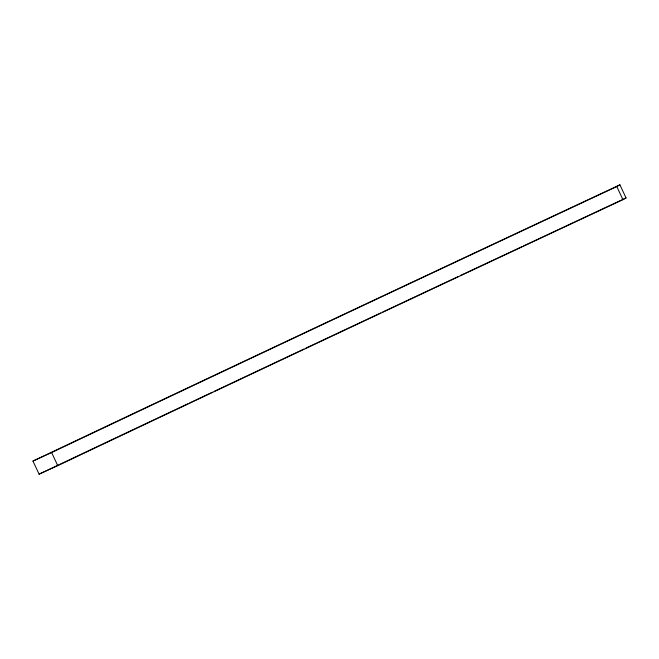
<?xml version="1.0" encoding="UTF-8"?>
<svg xmlns="http://www.w3.org/2000/svg" width="659" height="659" viewBox="0 0 659 659"><rect width="100%" height="100%" fill="white"/><g stroke="black" fill="none" stroke-linecap="round" stroke-linejoin="round"><path stroke-width="0.99" d="M32.95 461.069L51.616 452.552A942.807 6.582 -25.1 0 1 616.808 186.563L619.913 184.833L626.05 197.931L622.944 199.661A942.807 6.582 -25.1 0 0 57.753 465.658L39.087 474.167L32.95 461.069A979.117 6.837 -25.1 0 1 619.913 184.833M616.808 186.563L622.944 199.661M51.616 452.552L57.753 465.658M39.087 474.167A979.117 6.837 -25.1 0 1 187.84 403.794M189.635 402.937A979.117 6.837 -25.1 0 1 212.371 392.212M214.208 391.347A979.117 6.837 -25.1 0 1 303.931 349.056M305.825 348.166A979.117 6.837 -25.1 0 1 380.77 312.918M382.624 312.045A979.117 6.837 -25.1 0 1 458.392 276.467M460.262 275.586A979.117 6.837 -25.1 0 1 521.706 246.779M523.576 245.898A979.117 6.837 -25.1 0 1 626.05 197.931"/></g></svg>
